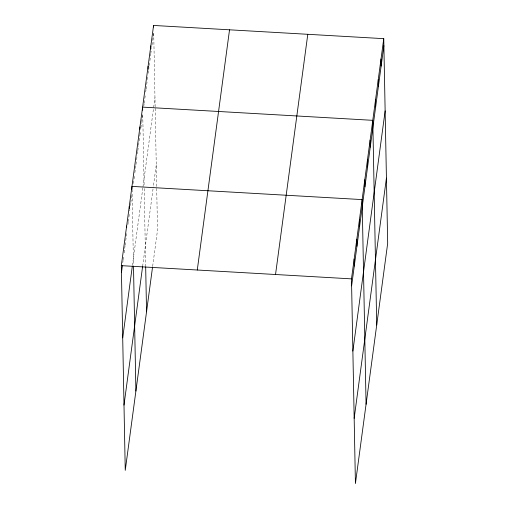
<?xml version="1.0" encoding="UTF-8"?>
<svg xmlns="http://www.w3.org/2000/svg" width="509" height="509" viewBox="0 0 509 509"><rect width="100%" height="100%" fill="white"/><g stroke="black" fill="none" stroke-linecap="round" stroke-linejoin="round"><path stroke-width="0.38" stroke-dasharray="2.54 1.91" d="M122.784 262.714L123.089 260.423M123.191 259.66L123.706 255.849M125.036 245.942L124.113 252.801L124.069 250.479M125.138 245.179L125.653 241.368M125.755 240.611L126.264 236.8M126.366 236.036L126.779 232.988M127.905 224.603L128.211 222.312M128.313 221.555L128.822 217.744M128.923 216.98L129.439 213.169M129.744 210.885L129.948 209.358M130.463 205.547L130.768 203.263M130.87 202.499L131.386 198.688M131.487 197.925L131.996 194.114M132.302 191.829L132.512 190.302M133.428 183.444L133.943 179.632M134.045 178.869L134.554 175.058M134.866 172.774L135.884 165.151M135.992 164.388L136.501 160.577M136.603 159.813L137.118 156.002M137.424 153.718L137.729 151.434M137.831 150.67L138.448 146.096M138.55 145.332L139.059 141.521M139.161 140.764L139.676 136.953M139.778 136.189L140.287 132.378M140.904 127.804L141.617 122.472M141.725 121.708L142.234 117.897M142.335 117.134L142.743 114.086L144.117 185.441M143.799 106.235L144.117 103.874M144.225 103.092L144.747 99.166M144.855 98.377L145.383 94.451M145.701 92.097L146.013 89.743M146.121 88.954L147.279 80.32M147.387 79.531L147.915 75.606M148.227 73.251L148.545 70.891M148.653 70.108L149.182 66.183M149.283 65.4L149.811 61.468M149.92 60.686L150.448 56.76M150.549 55.971L151.186 51.263M152.026 44.977L153.712 32.417L155.143 106.833M132.429 265.456L142.87 187.719M142.972 186.956L154.965 97.664M142.628 266.372L153.304 186.873M153.514 185.308L156.257 164.884M152.662 266.258L157.51 230.132L155.156 107.596M150.944 51.282L150.969 52.834M144.174 188.502L145.663 265.978M140.051 132.353L140.083 133.899M132.117 194.126L133.485 265.475"/><path stroke-width="0.76" d="M152.554 267.04L125.252 470.341L121.32 265.653L153.578 25.45L383.748 38.659L387.68 243.347L355.422 483.55L351.49 278.868L383.748 38.659M121.454 272.62L122.376 265.762M122.707 337.868L132.327 266.22M123.999 405.094L142.628 266.372M197.276 270.012L229.534 29.808M275.534 274.504L307.792 34.3M351.624 285.829L383.881 45.625M352.877 351.076L385.135 110.873M354.169 418.303L386.426 178.099M121.32 265.653L351.49 278.868M381.006 59.076L381.139 66.043M378.263 79.493L378.397 86.46M375.521 99.91L375.655 106.877M376.711 325.016L372.779 120.328L142.609 107.119L142.673 110.218M370.119 140.147L370.253 147.114M367.46 159.966L367.593 166.927M364.794 179.779L364.928 186.746M366.066 404.28L362.134 199.598L131.965 186.389L132.028 189.482M359.475 219.417L359.608 226.378M356.815 239.23L356.949 246.197M354.149 259.049L354.283 266.016M153.578 25.45L153.61 26.996M150.836 45.867L150.899 48.966M148.094 66.285L148.138 68.607M145.676 266.754L146.541 311.807M139.95 126.938L139.994 129.261M133.498 266.239L135.897 391.071M129.305 206.202L129.35 208.525M126.646 226.021L126.671 227.568"/></g></svg>
